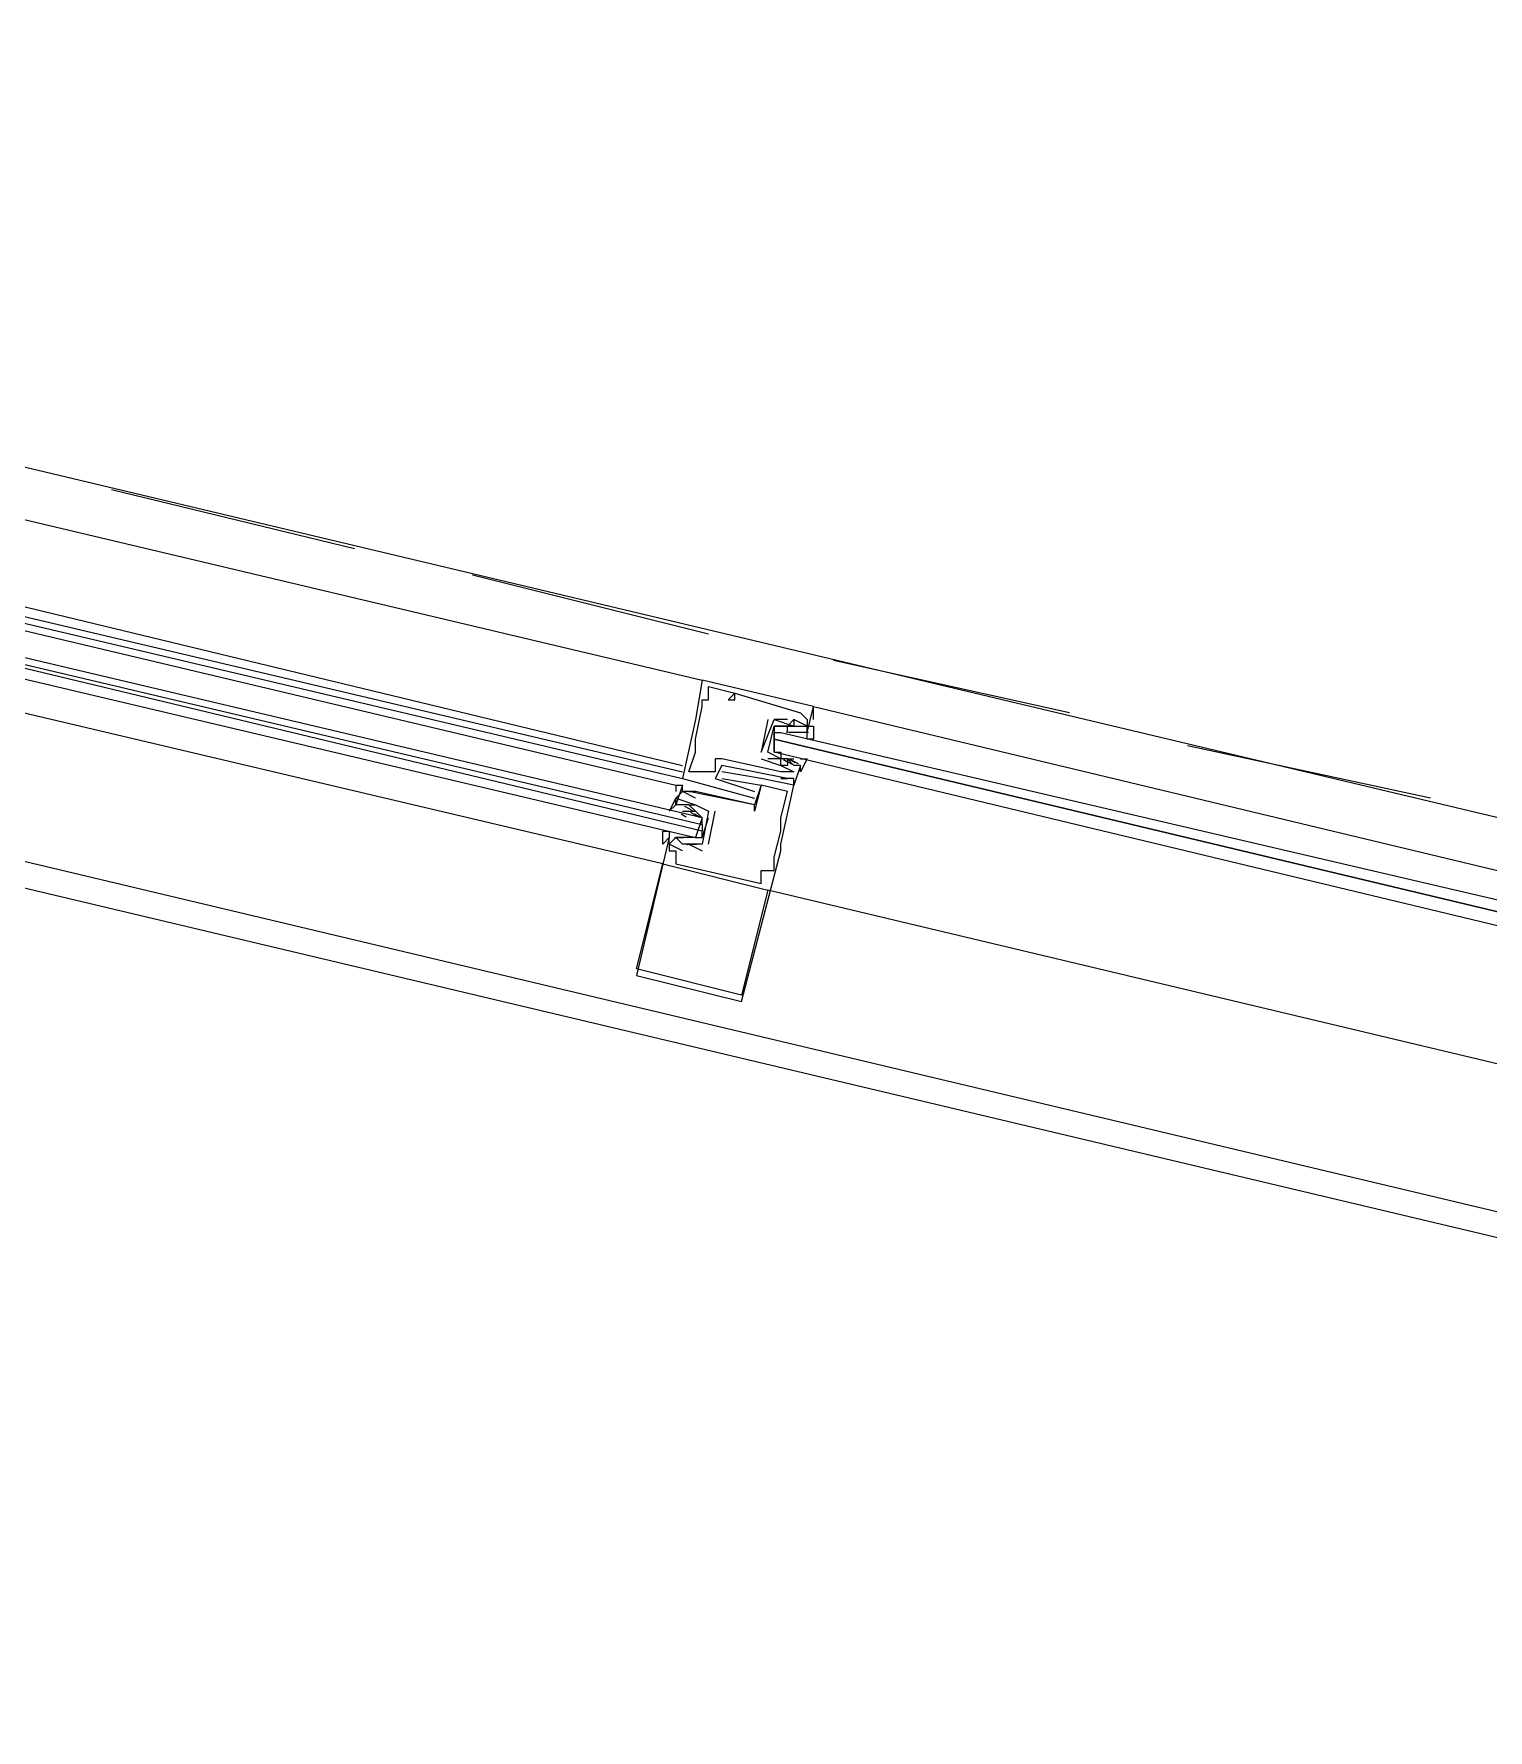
# Model space of a CAD drawing. Header units: feet. Extents: x -84 to 198, y -22 to 181.
# Drawn here: x 107.442 to 110.397, y 27.991 to 31.437 of the extents above; entities that cross this region are included whole.
import ezdxf

# ---------------------------------------------------------------- set-up
doc = ezdxf.new("R2010")
doc.units = ezdxf.units.FT
doc.layers.add('A-LINEA', color=7, linetype='CONTINUOUS')

msp = doc.modelspace()

# ---------------------------------------------------------------- linework, layer by layer
at = {"layer": 'A-LINEA'}
for p, q in [((112.7733, 29.2844), (105.0933, 31.1111)), ((105.48, 30.9111), (108.8, 30.1244)), ((105.44, 30.7511), (108.76, 29.9511)), ((105.4267, 30.7244), (108.76, 29.9378)), ((105.4267, 30.7111), (108.76, 29.9244)), ((105.4267, 30.6978), (108.7467, 29.9111)), ((108.72, 29.7511), (105.3867, 30.5378)), ((108.0933, 30.3911), (107.6, 30.5111)), ((112.6, 28.5244), (104.92, 30.3511)), ((108.8133, 30.2178), (108.3333, 30.3378)), ((109.5467, 30.0578), (109.0667, 30.1644)), ((108.8, 30.1244), (108.8, 30.1244)), ((108.8133, 30.1111), (108.8133, 30.1111)), ((108.8133, 30.0978), (108.8133, 30.0978)), ((108.8667, 30.0978), (108.8667, 30.0978)), ((108.8667, 30.0978), (108.8667, 30.0978)), ((108.8, 30.0844), (108.8, 30.0844)), ((108.8, 30.0711), (108.8, 30.0711)), ((108.8133, 30.0844), (108.8133, 30.0844)), ((108.8533, 30.0844), (108.8533, 30.0844)), ((108.8667, 30.0844), (108.8667, 30.0844)), ((109, 30.0578), (109, 30.0578)), ((109.0133, 30.0178), (109.0267, 30.0711)), ((109.0267, 30.0711), (109.0267, 30.0711)), ((108.7867, 30.0444), (108.7867, 30.0444)), ((108.9333, 30.0444), (108.92, 29.9778)), ((108.92, 29.9778), (108.9467, 30.0444)), ((108.9333, 30.0444), (108.9333, 30.0444)), ((108.9467, 30.0444), (108.9467, 30.0444)), ((108.9467, 30.0444), (108.9467, 30.0444)), ((108.9467, 30.0311), (108.9467, 30.0311)), ((108.9711, 30.0186), (108.9915, 30.0192)), ((108.9733, 30.0444), (108.9733, 30.0444)), ((108.9733, 30.0311), (108.9733, 30.0311)), ((108.9733, 30.0178), (108.9733, 30.0178)), ((108.9769, 30.0179), (108.9887, 30.0189)), ((108.9867, 30.0444), (108.9867, 30.0444)), ((108.9867, 30.0444), (108.9867, 30.0444)), ((108.9867, 30.0311), (108.9867, 30.0311)), ((108.9867, 30.0311), (108.9867, 30.0311)), ((108.9867, 30.0178), (108.9867, 30.0178)), ((109, 30.0178), (108.9867, 30.0178)), ((108.9902, 30.0179), (109.0021, 30.0189)), ((108.9982, 30.0185), (109.0165, 30.0188)), ((109, 30.0311), (109, 30.0311)), ((109, 30.0178), (109, 30.0178)), ((109.0133, 30.0444), (109.0133, 30.0444)), ((109.0133, 30.0311), (109.0133, 30.0311)), ((109.0133, 30.0178), (109.0133, 30.0178)), ((108.7867, 30.0044), (108.7867, 30.0044)), ((108.7867, 29.9911), (108.7867, 29.9911)), ((108.9467, 30.0044), (108.9467, 29.9911)), ((110.28, 29.8844), (109.7867, 29.9911)), ((108.7867, 29.9778), (108.7867, 29.9778)), ((108.8267, 29.9644), (108.8267, 29.9644)), ((108.84, 29.9644), (108.84, 29.9644)), ((108.84, 29.9511), (108.84, 29.9511)), ((108.92, 29.9778), (108.92, 29.9778)), ((108.92, 29.9778), (108.92, 29.9778)), ((108.92, 29.9644), (108.92, 29.9644)), ((108.9333, 29.9778), (108.9333, 29.9778)), ((108.9333, 29.9778), (108.9333, 29.9778)), ((108.9333, 29.9644), (108.9333, 29.9644)), ((108.9467, 29.9778), (108.9467, 29.9778)), ((108.96, 29.9778), (108.96, 29.9778)), ((108.96, 29.9644), (108.96, 29.9644)), ((108.96, 29.9511), (108.96, 29.9511)), ((108.96, 29.9511), (108.96, 29.9511)), ((108.9756, 29.956), (108.9654, 29.9622)), ((108.9838, 29.9531), (108.9658, 29.9627)), ((108.9733, 29.9644), (108.9733, 29.9644)), ((108.9733, 29.9644), (108.9867, 29.9644)), ((108.9733, 29.9644), (108.9733, 29.9644)), ((108.9733, 29.9511), (108.9733, 29.9511)), ((108.9889, 29.956), (108.9787, 29.9622)), ((108.9959, 29.9541), (108.9797, 29.9626)), ((108.9867, 29.9644), (108.9867, 29.9644)), ((109, 29.9511), (109, 29.9511)), ((108.76, 29.9244), (108.76, 29.9244)), ((108.7733, 29.9378), (108.7733, 29.9378)), ((108.8267, 29.9378), (108.8267, 29.9378)), ((108.8267, 29.9244), (108.8267, 29.9244)), ((108.84, 29.9378), (108.84, 29.9378)), ((108.84, 29.9244), (108.84, 29.9244)), ((108.92, 29.9244), (108.92, 29.9244)), ((108.96, 29.9378), (108.96, 29.9378)), ((108.96, 29.9244), (108.96, 29.9244)), ((108.96, 29.9244), (108.96, 29.9244)), ((108.9733, 29.9244), (108.9733, 29.9244)), ((108.9867, 29.9378), (108.9867, 29.9378)), ((108.9867, 29.9244), (108.9867, 29.9244)), ((108.7467, 29.9111), (108.76, 29.9111)), ((108.7467, 29.9111), (108.76, 29.9111)), ((108.7467, 29.9111), (108.76, 29.9111)), ((108.7467, 29.8844), (108.7467, 29.8844)), ((108.76, 29.9111), (108.76, 29.9111)), ((108.76, 29.8978), (108.76, 29.8978)), ((108.76, 29.8978), (108.76, 29.8978)), ((108.7733, 29.8978), (108.7733, 29.8978)), ((108.7733, 29.8978), (108.7733, 29.8978)), ((108.7867, 29.8978), (108.7867, 29.8978)), ((108.7867, 29.8978), (108.7867, 29.8978)), ((108.7867, 29.8844), (108.7867, 29.8844)), ((108.9067, 29.8978), (108.9067, 29.8978)), ((108.9067, 29.8844), (108.9067, 29.8844)), ((108.92, 29.9111), (108.92, 29.9111)), ((108.92, 29.9111), (108.92, 29.9111)), ((108.9733, 29.8978), (108.9733, 29.8978)), ((108.9867, 29.9111), (108.9867, 29.9111)), ((108.9867, 29.9111), (108.9867, 29.9111)), ((108.7467, 29.8711), (108.7467, 29.8711)), ((108.7467, 29.8578), (108.7467, 29.8578)), ((108.7578, 29.8529), (108.7679, 29.8467)), ((108.76, 29.8578), (108.76, 29.8578)), ((108.76, 29.8578), (108.7733, 29.8578)), ((108.7641, 29.8681), (108.7803, 29.8596)), ((108.7733, 29.8711), (108.7733, 29.8711)), ((108.7733, 29.8578), (108.7733, 29.8578)), ((108.7762, 29.8558), (108.7941, 29.8462)), ((108.7844, 29.8529), (108.7946, 29.8467)), ((108.7867, 29.8711), (108.7867, 29.8711)), ((108.7867, 29.8711), (108.7867, 29.8711)), ((108.7867, 29.8444), (108.7867, 29.8444)), ((108.8, 29.8044), (108.8133, 29.8444)), ((108.8133, 29.7911), (108.8267, 29.8578)), ((108.8133, 29.8578), (108.8133, 29.8578)), ((108.8133, 29.8578), (108.8133, 29.8578)), ((108.8267, 29.8578), (108.8267, 29.8578)), ((108.9067, 29.8711), (108.9067, 29.8711)), ((108.9067, 29.8711), (108.9067, 29.8711)), ((108.9067, 29.8578), (108.9067, 29.8578)), ((108.96, 29.8444), (108.96, 29.8444)), ((108.8, 29.8311), (108.8, 29.8178)), ((108.96, 29.8311), (108.96, 29.8311)), ((108.96, 29.8178), (108.96, 29.8178)), ((108.7333, 29.8044), (108.7333, 29.8044)), ((108.7333, 29.7911), (108.7333, 29.7911)), ((108.7333, 29.7778), (108.7333, 29.7778)), ((108.7618, 29.8037), (108.7435, 29.8034)), ((108.7565, 29.8043), (108.7446, 29.8033)), ((108.7467, 29.8044), (108.7467, 29.8044)), ((108.76, 29.8044), (108.7467, 29.8044)), ((108.7467, 29.7778), (108.7467, 29.7778)), ((108.76, 29.8044), (108.76, 29.8044)), ((108.76, 29.7911), (108.76, 29.7911)), ((108.76, 29.7911), (108.76, 29.7911)), ((108.76, 29.7778), (108.76, 29.7778)), ((108.789, 29.7902), (108.7685, 29.7897)), ((108.7831, 29.791), (108.7713, 29.7899)), ((108.7733, 29.8044), (108.7733, 29.8044)), ((108.7733, 29.7911), (108.8, 29.7778)), ((108.7733, 29.7911), (108.7733, 29.7911)), ((108.7867, 29.8044), (108.7867, 29.8044)), ((108.8, 29.7911), (108.8, 29.7911)), ((108.8, 29.7911), (108.8, 29.7911)), ((108.8, 29.7778), (108.8, 29.7778)), ((108.8133, 29.7911), (108.8133, 29.7911)), ((108.96, 29.7911), (108.96, 29.7911)), ((108.96, 29.7778), (108.96, 29.7778)), ((108.72, 29.7511), (108.72, 29.7511)), ((108.7467, 29.7511), (108.7467, 29.7511)), ((108.9467, 29.7644), (108.9467, 29.7644)), ((108.9467, 29.7511), (108.9467, 29.7511)), ((108.92, 29.7378), (108.92, 29.7378)), ((108.92, 29.7111), (108.92, 29.7111)), ((108.9333, 29.7378), (108.9333, 29.7378)), ((108.9467, 29.7378), (108.9467, 29.7378)), ((108.9333, 29.6978), (108.9333, 29.6978)), ((108.6667, 29.5378), (108.6667, 29.5378)), ((108.6667, 29.5244), (108.6667, 29.5244)), ((108.88, 29.4844), (108.88, 29.4844)), ((108.88, 29.4711), (108.88, 29.4711))]:
    msp.add_line(p, q, dxfattribs=at)
for points in [[(116.2133, 38.6711), (113.7333, 28.2044), (104.5733, 30.3778), (104.0133, 27.9911)], [(105.4, 30.6044), (108.7867, 29.8044), (108.8, 29.8044), (108.8, 29.8178), (105.4133, 30.6311), (108.8, 29.8311), (108.8, 29.8444), (105.4133, 30.6444)], [(109.0267, 30.0711), (108.8, 30.1244), (108.7867, 30.0444), (108.76, 29.9244), (108.9067, 29.8844)], [(108.96, 29.9378), (108.84, 29.9644), (108.8267, 29.9644), (108.8267, 29.9378), (108.7733, 29.9378), (108.7867, 29.9778), (108.7867, 29.9911), (108.7867, 30.0044), (108.8, 30.0711), (108.8, 30.0844), (108.8133, 30.0844), (108.8133, 30.0978), (108.8133, 30.1111)], [(108.8133, 30.1111), (108.8667, 30.0978), (108.8533, 30.0844), (108.8667, 30.0844), (108.8667, 30.0978), (109, 30.0578), (109.0133, 30.0444), (109.0133, 30.0311), (108.9867, 30.0444), (108.9867, 30.0444)], [(109.0267, 30.0444), (109.0267, 30.0444), (109.0267, 30.0711), (110.9733, 29.6044)], [(109.0267, 30.0444), (109.0267, 30.0444), (109.0267, 30.0711)], [(109.0267, 30.0444), (109.0267, 30.0444), (109.0267, 30.0711)], [(108.9333, 29.9778), (108.9467, 30.0311), (108.9733, 30.0311), (108.9867, 30.0311), (109, 30.0311), (109.0133, 30.0311), (109.0133, 30.0178), (109.0133, 30.0311), (109.0267, 30.0311), (109.0267, 30.0044), (109.0133, 30.0044), (109.0133, 30.0178)], [(108.9733, 30.0444), (108.9467, 30.0444), (108.9467, 30.0444)], [(108.9467, 30.0444), (108.9867, 30.0311), (108.9733, 30.0311), (108.9867, 30.0444), (108.9867, 30.0311), (109, 30.0311)], [(108.9733, 30.0178), (108.9733, 30.0311), (108.9467, 30.0311), (108.9467, 29.9778), (108.96, 29.9778), (108.96, 29.9644)], [(110.9467, 29.4978), (108.9467, 29.9778), (108.9467, 29.9911), (108.9467, 30.0044), (110.96, 29.5244), (108.9467, 30.0044), (108.9467, 30.0178), (108.96, 30.0178), (110.96, 29.5511)], [(109, 29.9511), (108.9867, 29.9111), (108.9867, 29.9244), (108.96, 29.9244), (108.9733, 29.9244), (108.84, 29.9511), (108.8267, 29.9244), (108.9067, 29.8978), (108.9067, 29.8978)], [(108.92, 29.9644), (108.96, 29.9511), (108.96, 29.9511), (108.9867, 29.9378), (108.96, 29.9378)], [(109, 29.9644), (109.0133, 29.9644), (109, 29.9378), (109, 29.9511), (108.9867, 29.9511), (108.9733, 29.9644), (108.96, 29.9644), (108.9333, 29.9778)], [(108.9733, 29.9644), (108.9733, 29.9511), (108.96, 29.9511), (108.96, 29.9644), (108.9333, 29.9644)], [(108.7333, 29.8044), (108.6667, 29.5244), (108.88, 29.4711), (108.96, 29.7778), (108.96, 29.7911), (108.9867, 29.9111), (108.92, 29.9244), (108.84, 29.9378)], [(108.84, 29.9244), (108.92, 29.9111), (108.9067, 29.8711), (108.7733, 29.8978), (108.7867, 29.8978), (108.7733, 29.8978), (108.76, 29.8978), (108.76, 29.9111), (108.7467, 29.8711)], [(108.76, 29.7778), (108.7333, 29.7911), (108.7333, 29.7778), (108.7467, 29.7778), (108.7467, 29.7511), (108.92, 29.7111), (108.92, 29.7378), (108.9333, 29.7378), (108.9467, 29.7378), (108.9467, 29.7511), (108.9467, 29.7644), (108.96, 29.8178), (108.96, 29.8311), (108.96, 29.8444), (108.9733, 29.8978), (108.92, 29.9111), (108.9067, 29.8578), (108.9067, 29.8711), (108.7867, 29.8978), (108.7867, 29.8978)], [(108.8, 29.8444), (108.7867, 29.8578), (108.7733, 29.8711), (108.76, 29.8711), (108.7467, 29.8711), (108.7467, 29.8844), (108.7333, 29.8578), (108.7467, 29.8711)], [(108.7467, 29.9111), (108.7467, 29.8978), (108.7467, 29.8978)], [(108.7467, 29.9111), (108.7467, 29.8978), (108.7467, 29.8978)], [(108.7467, 29.9111), (108.7467, 29.8978), (108.7467, 29.8978)], [(108.7867, 29.8844), (108.76, 29.8978), (108.7467, 29.8844), (108.7867, 29.8711), (108.7867, 29.8711), (108.8133, 29.8578), (108.8133, 29.8578)], [(108.7733, 29.8711), (108.7867, 29.8711), (108.8133, 29.8578), (108.8, 29.7911), (108.76, 29.7911)], [(108.7733, 29.8578), (108.7867, 29.8578), (108.8, 29.8444), (108.7867, 29.8044), (108.7733, 29.8044), (108.76, 29.8044)], [(108.7867, 29.7911), (108.7733, 29.7911), (108.76, 29.7911), (108.7467, 29.8044), (108.7333, 29.7911), (108.7333, 29.8044), (108.72, 29.7911), (108.72, 29.8178), (108.7333, 29.8178), (108.7333, 29.8044)], [(108.76, 29.7911), (108.7467, 29.8044), (108.7467, 29.8044)], [(108.88, 29.4844), (108.6667, 29.5378), (108.72, 29.7511), (108.9333, 29.6978), (108.88, 29.4844)], [(112.6667, 28.8178), (110.8933, 29.2311), (108.9333, 29.6978)]]:
    msp.add_lwpolyline(points, dxfattribs=at)

doc.saveas('drawing.dxf')
